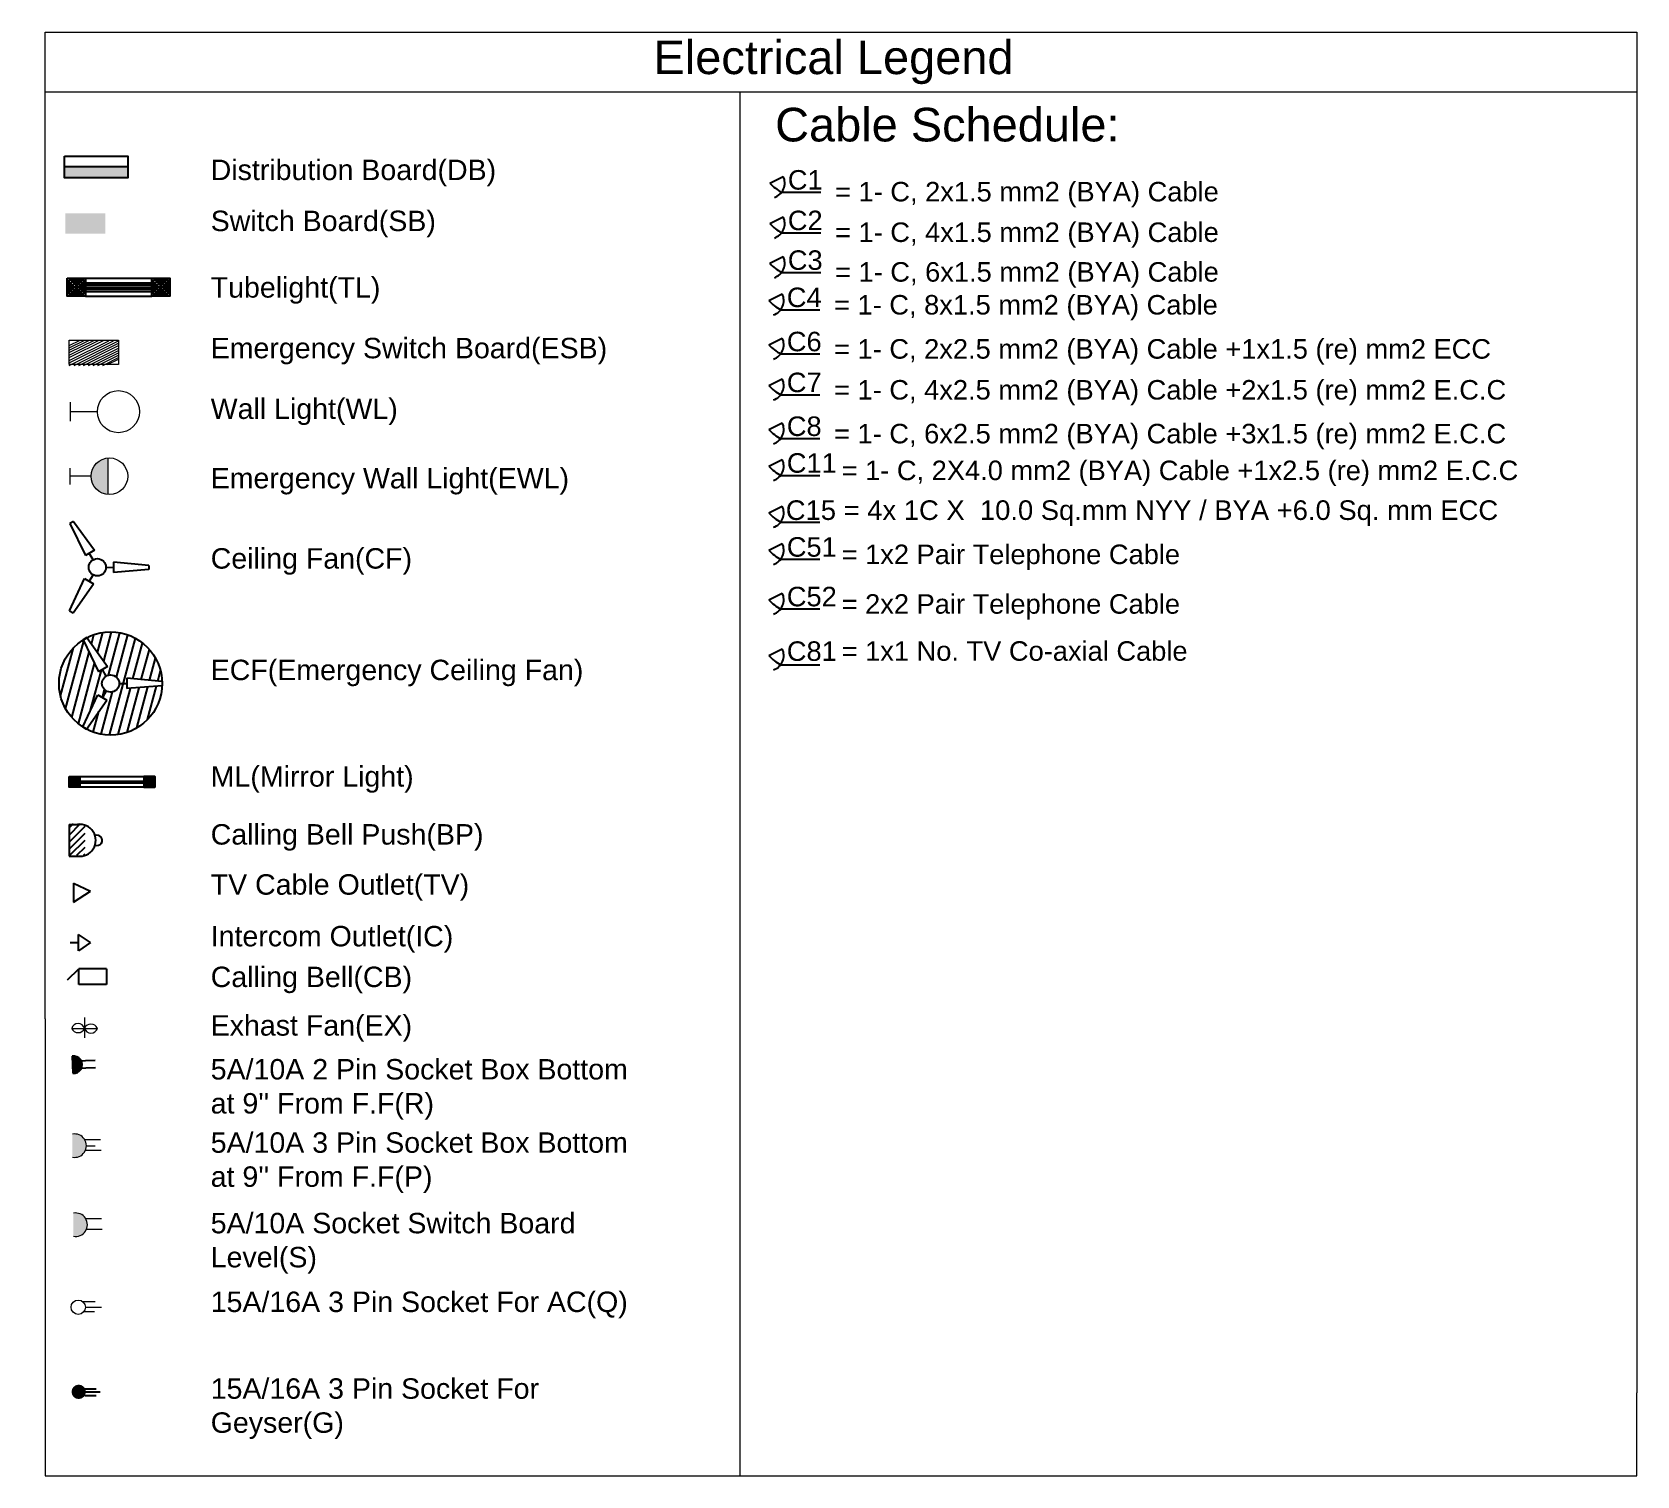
# Model space of a CAD drawing. Header units: inches. Extents: x -2148 to 1165, y -741 to 618.
# Drawn here: x -2148 to -1153, y -741 to 154 of the extents above; entities that cross this region are included whole.
import ezdxf

# ---------------------------------------------------------------- set-up
doc = ezdxf.new("R2010")
doc.units = ezdxf.units.IN
doc.header["$LTSCALE"] = 0.5
doc.header["$MEASUREMENT"] = 0
doc.layers.add('Electrical Loads and  Legend Sheet', color=6, linetype='Continuous', lineweight=25)
doc.styles.get("Standard").update_dxf_attribs({"font": 'arial.ttf'})

# ---------------------------------------------------------------- blocks, each defined once
blk = doc.blocks.new('2')
at = {"layer": 'Electrical Loads and  Legend Sheet'}
blk.add_hatch(color=256, dxfattribs=at).paths.add_polyline_path([(27131.11, -3604.57), (27131.11, -3606.15), (27140.34, -3606.15), (27140.34, -3604.57)])
blk.add_line((27140.34, -3604.57), (27131.11, -3604.57), dxfattribs=at)
blk.add_lwpolyline([(27131.11, -3602.99), (27140.34, -3602.99), (27140.34, -3606.15), (27131.11, -3606.15), (27131.11, -3602.99)], dxfattribs=at)
blk = doc.blocks.new('S')
at = {"layer": 'Electrical Loads and  Legend Sheet'}
for p, q in [((27102.47, -3564.52), (27101.37, -3580.67)), ((27104.44, -3564.49), (27102.47, -3564.52)), ((27104.44, -3564.49), (27106.12, -3580.63)), ((27106.12, -3580.63), (27101.37, -3580.67)), ((27103.45, -3584.14), (27103.45, -3580.66)), ((27082.54, -3599.02), (27095.82, -3589.69)), ((27095.82, -3589.69), (27098.17, -3593.81)), ((27100.04, -3590.05), (27097.02, -3591.79)), ((27106.86, -3590.05), (27109.88, -3591.79)), ((27111.08, -3589.69), (27108.73, -3593.81)), ((27124.36, -3599.02), (27111.08, -3589.69)), ((27083.52, -3600.72), (27098.17, -3593.81)), ((27123.38, -3600.72), (27108.73, -3593.81)), ((27082.54, -3599.02), (27083.52, -3600.72)), ((27124.36, -3599.02), (27123.38, -3600.72))]:
    blk.add_line(p, q, dxfattribs=at)
blk.add_circle((27103.45, -3588.08), 3.94, dxfattribs=at)
blk = doc.blocks.new('122')
at = {"layer": 'Electrical Loads and  Legend Sheet'}
for p, q in [((27132.17, -3865.78), (27130.89, -3865.78)), ((27132.17, -3870.54), (27132.17, -3865.78)), ((27132.17, -3870.54), (27130.89, -3870.54))]:
    blk.add_line(p, q, dxfattribs=at)
for centre, radius, start, end in [((27130.55, -3868.16), 2.41, 81.8917, 278.1083), ((27127.94, -3868.15), 0.782, 69.6947, 293.2018)]:
    blk.add_arc(centre, radius, start, end, dxfattribs=at)
blk = doc.blocks.new('82')
at = {"layer": 'Electrical Loads and  Legend Sheet'}
for p, q in [((1444.82, -4136.61), (1444.82, -4145.99)), ((1452.32, -4141.3), (1444.82, -4136.61)), ((1452.32, -4141.3), (1444.82, -4145.99))]:
    blk.add_line(p, q, dxfattribs=at)
blk = doc.blocks.new('25')
at = {"layer": 'Electrical Loads and  Legend Sheet'}
for p, q in [((27123.97, -3857.76), (27129.6, -3853.92)), ((27123.97, -3857.76), (27129.6, -3861.59)), ((27129.6, -3853.92), (27129.6, -3861.59)), ((27133.46, -3857.76), (27129.6, -3857.76))]:
    blk.add_line(p, q, dxfattribs=at)
blk = doc.blocks.new('205')
at = {"layer": 'Electrical Loads and  Legend Sheet'}
for p, q in [((27100.62, -3883.85), (27107.93, -3883.85)), ((27100.62, -3883.85), (27100.62, -3888.02)), ((27110.88, -3886.8), (27107.93, -3883.85)), ((27107.93, -3888.02), (27107.93, -3883.85)), ((27100.62, -3888.02), (27107.93, -3888.02))]:
    blk.add_line(p, q, dxfattribs=at)
blk = doc.blocks.new('10')
at = {"layer": 'Electrical Loads and  Legend Sheet'}
blk.add_hatch(color=256, dxfattribs=at).paths.add_polyline_path([(27132.13, -3831.38), (27132.13, -3823.38, 1.138442)])
for p, q in [((27130.46, -3825.65), (27121.48, -3825.65)), ((27130.46, -3829.1), (27121.48, -3829.1)), ((27132.13, -3831.38), (27132.13, -3823.38))]:
    blk.add_line(p, q, dxfattribs=at)
blk.add_arc((27131.61, -3827.38), 4.03, 82.59172, 277.40828, dxfattribs=at)

msp = doc.modelspace()

# ---------------------------------------------------------------- hatches: boundary and pattern name
at = {"layer": 'Electrical Loads and  Legend Sheet', "linetype": 'Continuous', "lineweight": 15, "true_color": 0xffffff}
h = msp.add_hatch(color=7, dxfattribs=at)
h.dxf.hatch_style = 1
h.paths.add_polyline_path([(-2127.59, 41.87), (-2127.59, 29.24), (-2102.62, 29.24), (-2102.62, 41.87)])
at = {"layer": 'Electrical Loads and  Legend Sheet', "linetype": 'Continuous', "lineweight": 15}
h = msp.add_hatch(color=6, dxfattribs=at)
h.dxf.hatch_style = 1
h.paths.add_polyline_path([(-2101.12, -109.87, 0.390879), (-2111.6, -121.22, 0.390879), (-2101.12, -132.58)])
at = {"layer": 'Electrical Loads and  Legend Sheet'}
h = msp.add_hatch(dxfattribs=at)
h.set_pattern_fill('ANSI31', color=253, scale=40.679878, angle=30, style=0)
h.set_pattern_definition([(75, (-38454.977, 3611.633), (-4.91171814, 1.3160909), [])])
h.paths.add_polyline_path([(-2114.16, -221.36), (-2101.33, -239.22), (-2104.45, -241.04), (-2102.1, -245.14, -0.57735), (-2094.11, -249.8), (-2089.38, -249.82), (-2089.39, -246.53), (-2067.48, -248.57, 0.549835)])
h.paths.add_polyline_path([(-2067.49, -251.24), (-2089.38, -252.97), (-2089.38, -249.82), (-2094.11, -249.8, -0.57735), (-2102.14, -254.39), (-2104.52, -258.48), (-2101.81, -260.08), (-2114.4, -278.07, 0.549855)])
h.paths.add_polyline_path([(-2102.14, -254.39, -0.266869), (-2104.79, -249.78, -0.26903), (-2102.1, -245.14), (-2104.45, -241.04), (-2106.89, -242.46), (-2116.48, -222.69, 0.257886), (-2131.45, -249.78, 0.255723), (-2116.7, -276.73), (-2107.35, -256.8), (-2104.52, -258.48)])
h = msp.add_hatch(dxfattribs=at)
h.set_pattern_fill('ANSI31', color=256, scale=24.599397, angle=90, style=0)
h.set_pattern_definition([(225, (13814.2252, 25084.2595), (-2.17430004, 2.17430004), [])])
h.paths.add_polyline_path([(-2125.15, -336.64), (-2115.31, -336.64), (-2115.31, -356.33), (-2125.15, -356.33)])
at = {"layer": 'Electrical Loads and  Legend Sheet', "linetype": 'Continuous', "lineweight": 15}
h = msp.add_hatch(color=6, dxfattribs=at)
h.dxf.hatch_style = 1
h.paths.add_polyline_path([(-2123.13, -543.63, 1.207935), (-2123.13, -529.35)])
h = msp.add_hatch(color=6, dxfattribs=at)
h.dxf.hatch_style = 1
h.paths.add_polyline_path([(-2122.48, -592.65, 1.207935), (-2122.48, -578.36)])
at = {"layer": 'Electrical Loads and  Legend Sheet'}
msp.add_hatch(color=256, dxfattribs=at).paths.add_polyline_path([(-2123.69, -689.2, 1), (-2114.78, -689.2, 1)])

# ---------------------------------------------------------------- linework, layer by layer
at = {"layer": 'Electrical Loads and  Legend Sheet', "color": 30, "linetype": 'Continuous', "lineweight": 15, "true_color": 0xf8991e}
for p, q in [((-1500.7, 154.33), (-1152.62, 154.33)), ((-1152.62, 154.33), (-1152.62, -689.89)), ((-2139.99, 117.27), (-1152.62, 117.27)), ((-1709.18, 117.27), (-1709.18, -741.35)), ((-2139.99, -457.82), (-2139.99, -546.81)), ((-2139.99, -546.81), (-2139.99, -741.35)), ((-1152.72, -741.35), (-1152.62, -689.89)), ((-2139.99, -741.35), (-1152.72, -741.35))]:
    msp.add_line(p, q, dxfattribs=at)
at = {"layer": 'Electrical Loads and  Legend Sheet'}
for p, q in [((-1690.42, 60.69), (-1682.17, 64.81)), ((-1683.17, 55), (-1658.89, 55)), ((-1690.42, 35.53), (-1682.17, 39.65)), ((-1683.17, 29.83), (-1658.89, 29.83)), ((-1690.42, 10.91), (-1682.17, 15.03)), ((-1683.17, 5.22), (-1658.89, 5.22)), ((-1691.03, -12.2), (-1682.78, -8.08)), ((-1683.78, -17.9), (-1659.49, -17.9)), ((-1691.03, -39.59), (-1682.78, -35.47)), ((-1683.78, -45.28), (-1659.49, -45.28)), ((-1691.03, -64.96), (-1682.78, -60.84)), ((-1683.78, -70.66), (-1659.49, -70.66)), ((-1691.03, -92.14), (-1682.78, -88.02)), ((-1683.78, -97.83), (-1659.49, -97.83)), ((-1691.03, -114.95), (-1682.78, -110.83)), ((-1683.78, -120.64), (-1659.49, -120.64)), ((-1691.03, -143.93), (-1682.78, -139.81)), ((-1683.78, -149.63), (-1659.49, -149.63)), ((-1691.03, -167.03), (-1682.78, -162.91)), ((-1683.78, -172.73), (-1659.49, -172.73)), ((-1691.03, -197.81), (-1682.78, -193.69)), ((-1683.78, -203.51), (-1659.49, -203.51)), ((-1691.03, -232.41), (-1682.78, -228.29)), ((-1683.78, -238.11), (-1659.49, -238.11)), ((-2118.61, -310.31), (-2078.74, -310.31)), ((-2118.61, -310.42), (-2078.74, -310.42)), ((-2118.61, -310.53), (-2078.74, -310.53)), ((-2118.61, -310.64), (-2078.74, -310.64)), ((-2118.61, -310.86), (-2078.74, -310.86)), ((-2118.61, -311.08), (-2078.74, -311.08)), ((-2118.61, -311.19), (-2078.74, -311.19)), ((-2118.61, -311.3), (-2078.74, -311.3)), ((-2118.61, -311.41), (-2078.74, -311.41)), ((-2118.61, -311.41), (-2078.74, -311.41)), ((-2115.37, -687.29), (-2108.39, -687.29)), ((-2115.37, -691.5), (-2108.39, -691.5)), ((-2114.78, -689.2), (-2105.97, -689.2))]:
    msp.add_line(p, q, dxfattribs=at)
at = {"layer": 'Electrical Loads and  Legend Sheet', "color": 6}
for p, q in [((-2115.06, 1.78), (-2073.97, 1.78)), ((-2115.06, -1.19), (-2073.97, -1.19)), ((-2115.06, -2.53), (-2073.97, -2.53)), ((-2115.06, -3.86), (-2073.97, -3.86)), ((-2115.06, -3.86), (-2073.97, -3.86)), ((-2115.06, -5.19), (-2073.97, -5.19)), ((-2115.06, -6.52), (-2073.97, -6.52)), ((-2115.06, -9.49), (-2073.97, -9.49))]:
    msp.add_line(p, q, dxfattribs=at)
at = {"layer": 'Electrical Loads and  Legend Sheet', "color": 6, "linetype": 'Continuous', "lineweight": 15}
for p, q in [((-2125.09, -47.5), (-2103.53, -36.73)), ((-2125.09, -46.02), (-2106.5, -36.73)), ((-2125.09, -44.53), (-2109.47, -36.73)), ((-2125.09, -43.05), (-2112.44, -36.73)), ((-2125.09, -40.08), (-2118.37, -36.73)), ((-2125.09, -41.57), (-2115.41, -36.73)), ((-2125.09, -52.42), (-2094.63, -37.2)), ((-2125.09, -50.94), (-2097.6, -37.2)), ((-2125.09, -49.45), (-2100.56, -37.2)), ((-2122.12, -52.42), (-2094.63, -38.68)), ((-2119.15, -52.42), (-2094.63, -40.17)), ((-2116.18, -52.42), (-2094.63, -41.65)), ((-2116.18, -52.42), (-2094.63, -41.65)), ((-2113.22, -52.42), (-2094.63, -43.13)), ((-2110.25, -52.42), (-2094.63, -44.61)), ((-2107.28, -52.42), (-2094.63, -46.1)), ((-2104.31, -52.42), (-2094.63, -47.58)), ((-2101.34, -51.95), (-2094.63, -48.59)), ((-2124.56, -75.27), (-2124.56, -87.01)), ((-2107.63, -81.14), (-2124.56, -81.14)), ((-2124.68, -116.09), (-2124.68, -126.35)), ((-2101.12, -109.87), (-2101.12, -132.58)), ((-2111.6, -121.22), (-2124.68, -121.22)), ((-2115.67, -457.07), (-2115.67, -469.64)), ((-2123.6, -463.71), (-2107.64, -463.71)), ((-2105.7, -532.92), (-2115.44, -532.92)), ((-2114.5, -536.49), (-2109.02, -536.49)), ((-2105.39, -539.49), (-2115.15, -539.49)), ((-2105.05, -581.94), (-2114.79, -581.94)), ((-2104.74, -588.5), (-2114.5, -588.5)), ((-2109.05, -633.35), (-2116.59, -633.35)), ((-2115.09, -636.68), (-2105.18, -636.68)), ((-2109.46, -639.57), (-2116.16, -639.57))]:
    msp.add_line(p, q, dxfattribs=at)
at = {"layer": 'Electrical Loads and  Legend Sheet', "color": 30, "linetype": 'Continuous', "lineweight": 15, "true_color": 0xf8991e}
msp.add_lwpolyline([(-2139.99, -457.82), (-2139.99, 154.33), (-1500.7, 154.33)], dxfattribs=at)
at = {"layer": 'Electrical Loads and  Legend Sheet', "color": 6}
for points in [[(-2126.33, 1.78), (-2115.06, 1.78), (-2115.06, -9.49), (-2126.33, -9.49)], [(-2125.1, 0.55), (-2116.29, 0.55), (-2116.29, -8.26), (-2125.1, -8.26)], [(-2073.97, 1.78), (-2062.69, 1.78), (-2062.69, -9.49), (-2073.97, -9.49)], [(-2072.74, 0.55), (-2063.92, 0.55), (-2063.92, -8.26), (-2072.74, -8.26)], [(-2123.88, -0.68), (-2117.52, -0.68), (-2117.52, -7.03), (-2123.88, -7.03)], [(-2122.65, -1.91), (-2118.75, -1.91), (-2118.75, -5.8), (-2122.65, -5.8)], [(-2121.42, -3.14), (-2119.98, -3.14), (-2119.98, -4.57), (-2121.42, -4.57)], [(-2071.51, -0.68), (-2065.15, -0.68), (-2065.15, -7.03), (-2071.51, -7.03)], [(-2070.28, -1.91), (-2066.38, -1.91), (-2066.38, -5.8), (-2070.28, -5.8)], [(-2069.05, -3.14), (-2067.61, -3.14), (-2067.61, -4.57), (-2069.05, -4.57)]]:
    msp.add_lwpolyline(points, close=True, dxfattribs=at)
at = {"layer": 'Electrical Loads and  Legend Sheet', "color": 6, "linetype": 'Continuous', "lineweight": 15}
msp.add_lwpolyline([(-2125.09, -36.73), (-2094.63, -36.73), (-2094.63, -51.95), (-2125.09, -51.95)], close=True, dxfattribs=at)
at = {"layer": 'Electrical Loads and  Legend Sheet', "color": 252}
msp.add_lwpolyline([(-2125.25, -307.54), (-2072.1, -307.54), (-2072.1, -314.18), (-2125.25, -314.18), (-2125.25, -307.54)], dxfattribs=at)
for points in [[(-2125.25, -307.54), (-2118.61, -307.54), (-2118.61, -314.18), (-2125.25, -314.18)], [(-2124.7, -308.09), (-2119.16, -308.09), (-2119.16, -313.63), (-2124.7, -313.63)], [(-2072.1, -307.54), (-2078.74, -307.54), (-2078.74, -314.18), (-2072.1, -314.18)], [(-2072.65, -308.09), (-2078.19, -308.09), (-2078.19, -313.63), (-2072.65, -313.63)], [(-2124.14, -308.65), (-2119.71, -308.65), (-2119.71, -313.08), (-2124.14, -313.08)], [(-2123.59, -309.2), (-2120.27, -309.2), (-2120.27, -312.52), (-2123.59, -312.52)], [(-2123.04, -309.75), (-2120.82, -309.75), (-2120.82, -311.97), (-2123.04, -311.97)], [(-2122.48, -310.31), (-2121.37, -310.31), (-2121.37, -311.41), (-2122.48, -311.41)], [(-2073.2, -308.65), (-2077.63, -308.65), (-2077.63, -313.08), (-2073.2, -313.08)], [(-2073.76, -309.2), (-2077.08, -309.2), (-2077.08, -312.52), (-2073.76, -312.52)], [(-2074.31, -309.75), (-2076.52, -309.75), (-2076.52, -311.97), (-2074.31, -311.97)], [(-2074.86, -310.31), (-2075.97, -310.31), (-2075.97, -311.41), (-2074.86, -311.41)]]:
    msp.add_lwpolyline(points, close=True, dxfattribs=at)
at = {"layer": 'Electrical Loads and  Legend Sheet', "color": 6, "linetype": 'Continuous', "lineweight": 15}
for centre, radius in [((-2094.59, -81.14), 13.04), ((-2100.21, -121.22), 11.39), ((-2119.54, -636.68), 4.45)]:
    msp.add_circle(centre, radius, dxfattribs=at)
at = {"layer": 'Electrical Loads and  Legend Sheet', "color": 253}
msp.add_circle((-2099.45, -249.78), 32, dxfattribs=at)
at = {"layer": 'Electrical Loads and  Legend Sheet'}
for centre, radius, start, end in [((-1672.09, 76.57), 24.26, 220.89218, 242.80254), ((-1690.71, 60.73), 9.47, 288.72244, 25.57869), ((-1672.09, 51.41), 24.26, 220.89218, 242.80254), ((-1690.71, 35.56), 9.47, 288.72244, 25.57869), ((-1672.09, 26.79), 24.26, 220.89218, 242.80254), ((-1690.71, 10.95), 9.47, 288.72244, 25.57869), ((-1691.32, -12.17), 9.47, 288.72244, 25.57869), ((-1672.69, 3.67), 24.26, 220.89218, 242.80254), ((-1672.69, -23.71), 24.26, 220.89218, 242.80254), ((-1691.32, -39.55), 9.47, 288.72244, 25.57869), ((-1672.69, -49.08), 24.26, 220.89218, 242.80254), ((-1691.32, -64.93), 9.47, 288.72244, 25.57869), ((-1691.32, -92.1), 9.47, 288.72244, 25.57869), ((-1672.69, -76.26), 24.26, 220.89218, 242.80254), ((-1672.69, -99.07), 24.26, 220.89218, 242.80254), ((-1691.32, -114.91), 9.47, 288.72244, 25.57869), ((-1672.69, -128.05), 24.26, 220.89218, 242.80254), ((-1691.32, -143.9), 9.47, 288.72244, 25.57869), ((-1672.69, -151.16), 24.26, 220.89218, 242.80254), ((-1691.32, -167), 9.47, 288.72244, 25.57869), ((-1672.69, -181.94), 24.26, 220.89218, 242.80254), ((-1691.32, -197.78), 9.47, 288.72244, 25.57869), ((-1691.32, -232.38), 9.47, 288.72244, 25.57869), ((-1672.69, -216.54), 24.26, 220.89218, 242.80254)]:
    msp.add_arc(centre, radius, start, end, dxfattribs=at)
at = {"layer": 'Electrical Loads and  Legend Sheet', "color": 6, "linetype": 'Continuous', "lineweight": 15}
for centre, radius, start, end in [((-2119.61, -464.74), 4.12, 14.53972, 165.46028), ((-2119.61, -462.07), 4.31, 202.27066, 337.72934), ((-2111.63, -465.36), 4.32, 22.47131, 157.52869), ((-2111.63, -462.43), 4.19, 197.78359, 342.21641), ((-2121.77, -536.49), 7.27, 259.23995, 100.76005), ((-2121.12, -585.51), 7.27, 259.23995, 100.76005)]:
    msp.add_arc(centre, radius, start, end, dxfattribs=at)

# ---------------------------------------------------------------- block references
at = {"layer": 'Electrical Loads and  Legend Sheet'}
for name, p, xscale, yscale, zscale in [('2', (-117524.84, 15402.02), 4.253301177148685, 4.253301177137081, 4.253301177144179), ('205', (61916.92, 8748), -2.362267118335543, 2.362267118329098, 2.362267118333041)]:
    msp.add_blockref(name, p, dxfattribs=dict(at, xscale=xscale, yscale=yscale, zscale=zscale))
for name, p, xscale, yscale, zscale, rotation in [('S', (-36425.52, -14201.86), 1.355995944241558, 1.355995944241558, 1.355995944241558, 29.76887881914298), ('S', (-36417.33, -14273.96), 1.355995944241558, 1.355995944241558, 1.355995944241558, 29.76887881914298), ('122', (108936.23, -16180.77), 4.093346160170963, 4.093346160159796, 4.093346160166627, 179.9999999999997), ('82', (-5737.61, -4974.88), 1.333369283899351, 1.333369283895713, 1.333369283897939, 122.5194075280535), ('25', (34054.43, -5554.35), 1.333369283899351, 1.333369283895713, 1.333369283897939, 180.0000000000006), ('10', (34225.41, -4175.98), 1.333369283899351, 1.333369283895713, 1.333369283897939, 182.2332323120787)]:
    msp.add_blockref(name, p, dxfattribs=dict(at, xscale=xscale, yscale=yscale, zscale=zscale, rotation=rotation))

# ---------------------------------------------------------------- texts
for s, height, p in [('C1', 12.097, (-1679.35, 56.62)), ('= 1- C, 2x1.5 mm2 (BYA) Cable', 12.0972, (-1650.05, 49.3)), ('C2', 12.097, (-1679.35, 31.46)), ('= 1- C, 4x1.5 mm2 (BYA) Cable', 12.0972, (-1650.05, 24.14)), ('C3', 12.097, (-1679.35, 6.84)), ('= 1- C, 6x1.5 mm2 (BYA) Cable', 12.0972, (-1650.05, -0.48)), ('C4', 12.097, (-1679.96, -16.27)), ('= 1- C, 8x1.5 mm2 (BYA) Cable', 12.0972, (-1650.66, -20.87)), ('C6', 12.097, (-1679.96, -43.66)), ('= 1- C, 2x2.5 mm2 (BYA) Cable +1x1.5 (re) mm2 ECC', 12.0972, (-1650.66, -48.25)), ('C7', 12.097, (-1679.96, -69.03)), ('= 1- C, 4x2.5 mm2 (BYA) Cable +2x1.5 (re) mm2 E.C.C', 12.0972, (-1650.66, -73.62)), ('C8', 12.097, (-1679.96, -96.21)), ('= 1- C, 6x2.5 mm2 (BYA) Cable +3x1.5 (re) mm2 E.C.C', 12.0972, (-1650.66, -100.8)), ('C11', 12.097, (-1679.96, -119.02)), (' = 1- C, 2X4.0 mm2 (BYA) Cable +1x2.5 (re) mm2 E.C.C', 12.0972, (-1650.66, -123.61)), ('C15 = 4x 1C X  10.0 Sq.mm NYY / BYA +6.0 Sq. mm ECC', 12.1631, (-1680.6, -148.31)), ('C51', 12.097, (-1679.96, -171.1)), (' = 1x2 Pair Telephone Cable', 12.0972, (-1650.66, -175.7)), ('C52', 12.097, (-1679.96, -201.88)), (' = 2x2 Pair Telephone Cable', 12.0972, (-1650.66, -206.48)), ('C81', 12.097, (-1679.96, -235.74)), (' = 1x1 No. TV Co-axial Cable', 12.0972, (-1650.66, -235.67))]:
    msp.add_text(s, height=height, dxfattribs=at).set_placement(p)
at = {"layer": 'Electrical Loads and  Legend Sheet', "color": 30, "linetype": 'Continuous', "lineweight": 15, "true_color": 0xf8991e, "insert": (-1762.66, 149.12), "char_height": 20.8417, "attachment_point": 1}
msp.add_mtext_dynamic_manual_height_columns('Electrical Legend', width=225.6931, gutter_width=104.21, heights=[0], dxfattribs=at)
at = {"layer": 'Electrical Loads and  Legend Sheet', "color": 61, "linetype": 'Continuous', "lineweight": 15, "true_color": 0xedee99, "insert": (-1687.2, 107.35), "char_height": 20.8417, "attachment_point": 1}
msp.add_mtext_dynamic_manual_height_columns('Cable Schedule:', width=219.8877, gutter_width=104.21, heights=[0], dxfattribs=at)
at = {"layer": 'Electrical Loads and  Legend Sheet', "color": 6, "linetype": 'Continuous', "lineweight": 15, "char_height": 12.6722, "attachment_point": 1}
for s, width, insert in [('Distribution Board(DB)', 179.7799, (-2037.35, 75.21)), ('Switch Board(SB)', 179.7799, (-2037.35, 43.55)), ('Tubelight(TL)', 179.7799, (-2037.35, 2.28)), ('Emergency Switch Board(ESB)', 245.1148, (-2037.35, -35.35)), ('Wall Light(WL)', 179.7799, (-2037.35, -72.97)), ('Emergency Wall Light(EWL)', 229.8496, (-2037.35, -116.07)), ('Ceiling Fan(CF)', 179.7799, (-2037.35, -165.83)), ('ECF(Emergency Ceiling Fan)', 231.6814, (-2037.35, -235.02)), ('ML(Mirror Light)', 179.7799, (-2037.35, -301.08)), ('Calling Bell Push(BP)', 179.7799, (-2037.35, -337.03)), ('TV Cable Outlet(TV)', 179.7799, (-2037.35, -368.11)), ('Intercom Outlet(IC)', 179.7799, (-2037.35, -400.17)), ('Calling Bell(CB)', 179.7799, (-2037.35, -425.43)), ('Exhast Fan(EX)', 179.7799, (-2037.35, -455.55)), ("5A/10A 2 Pin Socket Box Bottom\\Pat 9'' From F.F(R)", 258.8367, (-2037.35, -482.75)), ("5A/10A 3 Pin Socket Box Bottom\\Pat 9'' From F.F(P)", 399.7858, (-2037.35, -528.22)), ('5A/10A Socket Switch Board Level(S)', 259.1967, (-2037.35, -578.19)), ('15A/16A 3 Pin Socket For AC(Q)', 257.4193, (-2037.35, -627.02)), ('15A/16A 3 Pin Socket For Geyser(G)', 254.0931, (-2037.35, -680.82))]:
    msp.add_mtext_dynamic_manual_height_columns(s, width=width, gutter_width=63.36, heights=[0], dxfattribs=dict(at, insert=insert))

doc.saveas('drawing.dxf')
